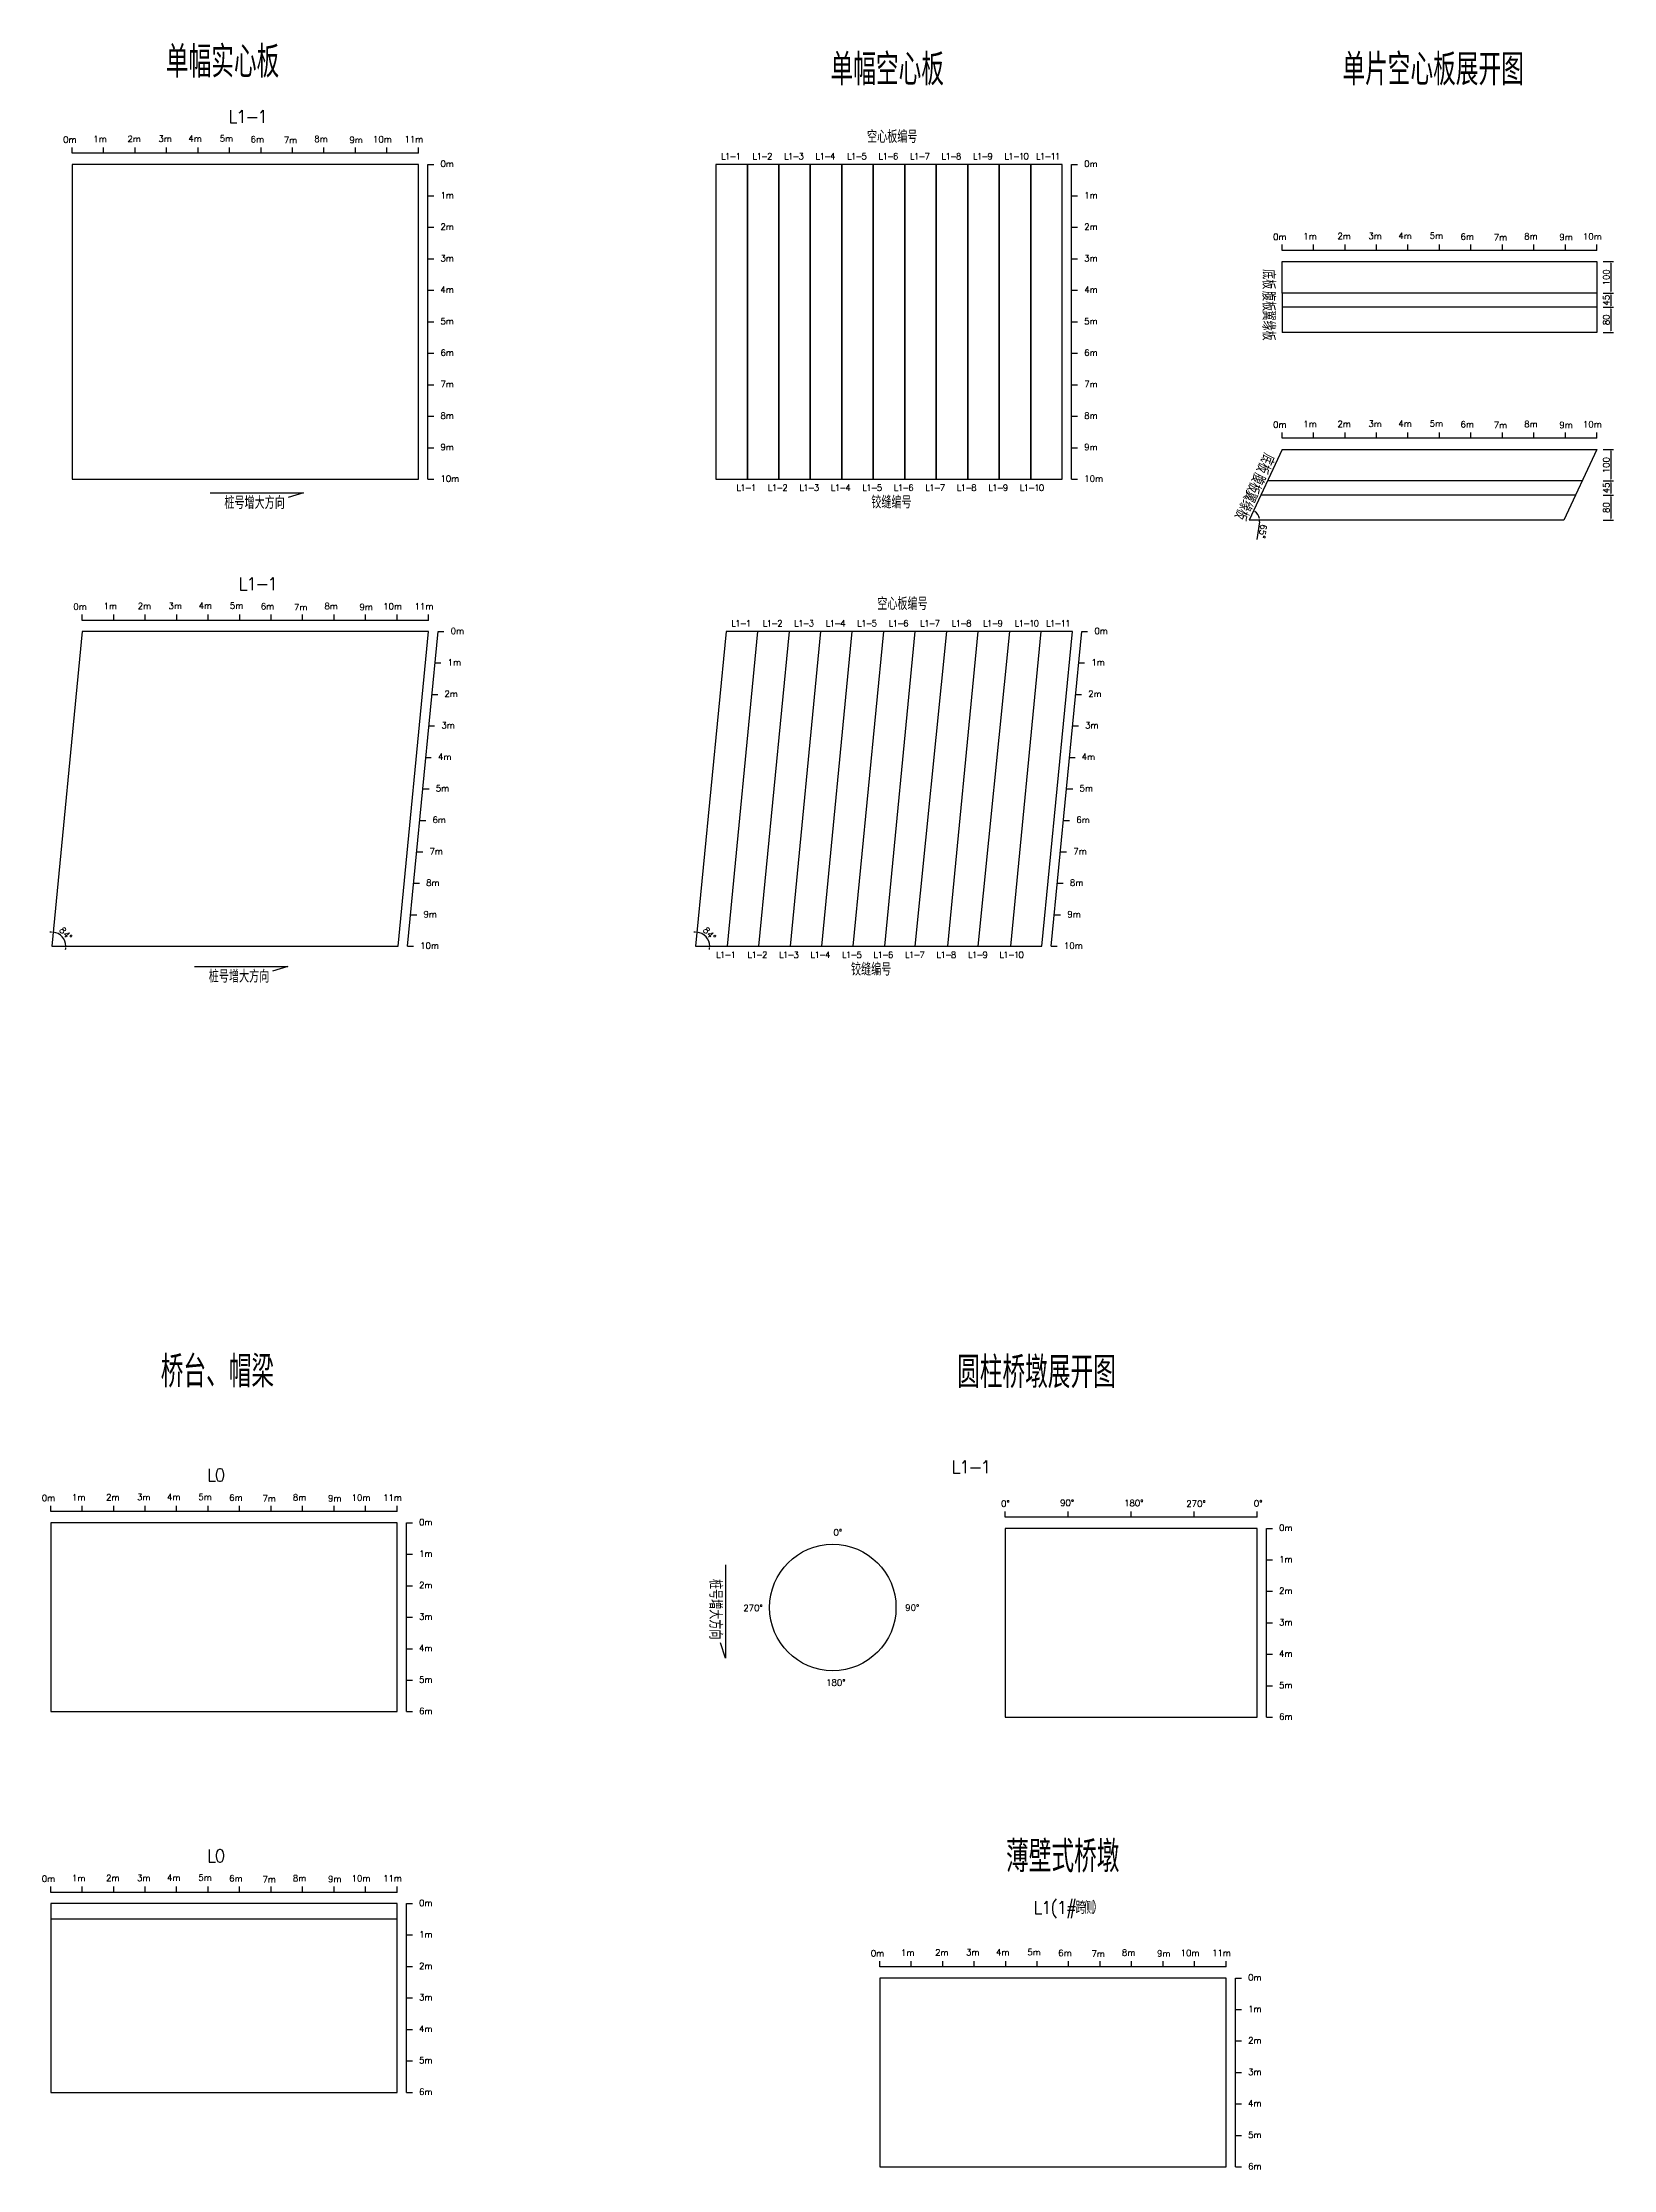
# Model space of a CAD drawing. Header units: millimetres. Extents: x -1282 to 12907, y -5521 to 1235.
# Drawn here: x -1282 to 3708, y -5521 to 1235 of the extents above; entities that cross this region are included whole.
import ezdxf

# ---------------------------------------------------------------- set-up
doc = ezdxf.new("R2010")
doc.units = ezdxf.units.MM
doc.layers.add('底图', color=7, linetype='Continuous')
doc.styles.get("Standard").update_dxf_attribs({"font": 'txt', "bigfont": 'gbcbig.shx'})
doc.dimstyles.new('ISO-25', dxfattribs={"dimtxt": 20, "dimasz": 5, "dimexe": 8, "dimexo": 20, "dimgap": 5, "dimtad": 1, "dimtxsty": 'Standard', "dimcen": 10, "dimadec": 0, "dimazin": 0, "dimtfac": 1, "dimtmove": 0, "dimatfit": 3, "dimfxl": 1, "dimarcsym": 0})

# ---------------------------------------------------------------- blocks, each defined once
blk = doc.blocks.new('*D10')
at = {"layer": 'Defpoints', "color": 0}
for p in [(3655.2, 539.4), (3655.2, 439.4), (3699.9, 439.4)]:
    blk.add_point(p, dxfattribs=at)
at = {"layer": '底图', "color": 0, "lineweight": -2}
for p, q in [((3675.2, 539.4), (3707.9, 539.4)), ((3699.9, 534.4), (3699.9, 444.4)), ((3675.2, 439.4), (3707.9, 439.4))]:
    blk.add_line(p, q, dxfattribs=at)
at = {"layer": '底图', "color": 0}
for points in [[(3699, 534.4), (3700.7, 534.4), (3699.9, 539.4)], [(3699, 444.4), (3700.7, 444.4), (3699.9, 439.4)]]:
    blk.add_solid(points, dxfattribs=at)
at = {"layer": '底图', "color": 0, "insert": (3684.9, 489.4), "char_height": 20, "attachment_point": 5, "rotation": 90}
blk.add_mtext('100', dxfattribs=at)
blk = doc.blocks.new('*D11')
at = {"layer": 'Defpoints', "color": 0}
for p in [(3655.2, 439.4), (3655.2, 394.4), (3699.9, 394.4)]:
    blk.add_point(p, dxfattribs=at)
at = {"layer": '底图', "color": 0, "lineweight": -2}
for p, q in [((3675.2, 439.4), (3707.9, 439.4)), ((3699.9, 434.4), (3699.9, 399.4)), ((3675.2, 394.4), (3707.9, 394.4))]:
    blk.add_line(p, q, dxfattribs=at)
at = {"layer": '底图', "color": 0}
for points in [[(3699, 434.4), (3700.7, 434.4), (3699.9, 439.4)], [(3699, 399.4), (3700.7, 399.4), (3699.9, 394.4)]]:
    blk.add_solid(points, dxfattribs=at)
at = {"layer": '底图', "color": 0, "insert": (3684.9, 416.9), "char_height": 20, "attachment_point": 5, "rotation": 90}
blk.add_mtext('45', dxfattribs=at)
blk = doc.blocks.new('*D12')
at = {"layer": 'Defpoints', "color": 0}
for p in [(3655.2, 394.4), (3655.2, 314.4), (3699.9, 314.4)]:
    blk.add_point(p, dxfattribs=at)
at = {"layer": '底图', "color": 0, "lineweight": -2}
for p, q in [((3675.2, 394.4), (3707.9, 394.4)), ((3699.9, 389.4), (3699.9, 319.4)), ((3675.2, 314.4), (3707.9, 314.4))]:
    blk.add_line(p, q, dxfattribs=at)
at = {"layer": '底图', "color": 0}
for points in [[(3699, 389.4), (3700.7, 389.4), (3699.9, 394.4)], [(3699, 319.4), (3700.7, 319.4), (3699.9, 314.4)]]:
    blk.add_solid(points, dxfattribs=at)
at = {"layer": '底图', "color": 0, "insert": (3684.9, 354.4), "char_height": 20, "attachment_point": 5, "rotation": 90}
blk.add_mtext('80', dxfattribs=at)
blk = doc.blocks.new('*D24')
at = {"layer": 'Defpoints', "color": 0}
for p in [(3655.2, -57.1), (3655.2, -157.1), (3699.9, -157.1)]:
    blk.add_point(p, dxfattribs=at)
at = {"layer": '底图', "color": 0, "lineweight": -2}
for p, q in [((3675.2, -57.1), (3707.9, -57.1)), ((3699.9, -62.1), (3699.9, -152.1)), ((3675.2, -157.1), (3707.9, -157.1))]:
    blk.add_line(p, q, dxfattribs=at)
at = {"layer": '底图', "color": 0}
for points in [[(3699, -62.1), (3700.7, -62.1), (3699.9, -57.1)], [(3699, -152.1), (3700.7, -152.1), (3699.9, -157.1)]]:
    blk.add_solid(points, dxfattribs=at)
at = {"layer": '底图', "color": 0, "insert": (3684.9, -107.1), "char_height": 20, "attachment_point": 5, "rotation": 90}
blk.add_mtext('100', dxfattribs=at)
blk = doc.blocks.new('*D25')
at = {"layer": 'Defpoints', "color": 0}
for p in [(3655.2, -157.1), (3655.2, -202.1), (3699.9, -202.1)]:
    blk.add_point(p, dxfattribs=at)
at = {"layer": '底图', "color": 0, "lineweight": -2}
for p, q in [((3675.2, -157.1), (3707.9, -157.1)), ((3675.2, -202.1), (3707.9, -202.1)), ((3699.9, -162.1), (3699.9, -197.1))]:
    blk.add_line(p, q, dxfattribs=at)
at = {"layer": '底图', "color": 0}
for points in [[(3699, -162.1), (3700.7, -162.1), (3699.9, -157.1)], [(3699, -197.1), (3700.7, -197.1), (3699.9, -202.1)]]:
    blk.add_solid(points, dxfattribs=at)
at = {"layer": '底图', "color": 0, "insert": (3684.9, -179.6), "char_height": 20, "attachment_point": 5, "rotation": 90}
blk.add_mtext('45', dxfattribs=at)
blk = doc.blocks.new('*D26')
at = {"layer": 'Defpoints', "color": 0}
for p in [(3655.2, -202.1), (3655.2, -282.1), (3699.9, -282.1)]:
    blk.add_point(p, dxfattribs=at)
at = {"layer": '底图', "color": 0, "lineweight": -2}
for p, q in [((3675.2, -202.1), (3707.9, -202.1)), ((3699.9, -207.1), (3699.9, -277.1)), ((3675.2, -282.1), (3707.9, -282.1))]:
    blk.add_line(p, q, dxfattribs=at)
at = {"layer": '底图', "color": 0}
for points in [[(3699, -207.1), (3700.7, -207.1), (3699.9, -202.1)], [(3699, -277.1), (3700.7, -277.1), (3699.9, -282.1)]]:
    blk.add_solid(points, dxfattribs=at)
at = {"layer": '底图', "color": 0, "insert": (3684.9, -242.1), "char_height": 20, "attachment_point": 5, "rotation": 90}
blk.add_mtext('80', dxfattribs=at)
blk = doc.blocks.new('*D27')
at = {"layer": 'Defpoints', "color": 0}
for p in [(2655.2, -57.1), (2574.8, -259.2), (2550.5, -282.1), (2550.5, -282.1), (3550.5, -282.1)]:
    blk.add_point(p, dxfattribs=at)
at = {"layer": '底图', "color": 0, "lineweight": -2}
blk.add_line((2583.5, -287.1), (2575.1, -343.2), dxfattribs=at)
for start, end in [(8.57276, 56.45868), (351.42724, 0)]:
    blk.add_arc((2550.5, -282.1), 33.4, start, end, dxfattribs=at)
at = {"layer": '底图', "color": 0}
for points in [[(2568.5, -255), (2569.3, -253.5), (2564.6, -251.8)], [(2584.4, -277.1), (2582.7, -277.2), (2583.9, -282.1)]]:
    blk.add_solid(points, dxfattribs=at)
at = {"layer": '底图', "color": 0, "insert": (2594.1, -317.4), "char_height": 20, "attachment_point": 5, "rotation": 261.42724}
blk.add_mtext('65°', dxfattribs=at)
blk = doc.blocks.new('*D28')
at = {"layer": 'Defpoints', "color": 0}
for p in [(889.2, -635.5), (832, -1614.3), (792.4, -1635.5), (792.4, -1635.5), (892.4, -1635.5)]:
    blk.add_point(p, dxfattribs=at)
at = {"layer": '底图', "color": 0, "lineweight": -2}
for start, end in [(90.84922, 97.22938), (360, 84.46906), (347.23968, 353.61984)]:
    blk.add_arc((792.4, -1635.5), 44.9, start, end, dxfattribs=at)
at = {"layer": '底图', "color": 0}
for points in [[(791.8, -1589.7), (791.7, -1591.4), (796.7, -1590.8)], [(836.2, -1640.4), (837.9, -1640.5), (837.3, -1635.5)]]:
    blk.add_solid(points, dxfattribs=at)
at = {"layer": '底图', "color": 0, "insert": (836.8, -1595.2), "char_height": 20, "attachment_point": 5, "rotation": 312.23453}
blk.add_mtext('84°', dxfattribs=at)
blk = doc.blocks.new('*D35')
at = {"layer": 'Defpoints', "color": 0}
for p in [(-1155.5, -635.5), (-1212.8, -1614.3), (-1252.4, -1635.5), (-1252.4, -1635.5), (-1152.4, -1635.5)]:
    blk.add_point(p, dxfattribs=at)
at = {"layer": '底图', "color": 0, "lineweight": -2}
for start, end in [(90.84922, 97.22938), (0, 84.46906), (347.23968, 353.61984)]:
    blk.add_arc((-1252.4, -1635.5), 44.9, start, end, dxfattribs=at)
at = {"layer": '底图', "color": 0}
for points in [[(-1253, -1589.7), (-1253.1, -1591.4), (-1248, -1590.8)], [(-1208.6, -1640.4), (-1206.9, -1640.5), (-1207.4, -1635.5)]]:
    blk.add_solid(points, dxfattribs=at)
at = {"layer": '底图', "color": 0, "insert": (-1208, -1595.2), "char_height": 20, "attachment_point": 5, "rotation": 312.23453}
blk.add_mtext('84°', dxfattribs=at)

msp = doc.modelspace()

# ---------------------------------------------------------------- linework, layer by layer
at = {"layer": '底图'}
for p, q in [((-1187.829, 883.583), (-1187.829, 902.189)), ((-87.829, 883.583), (-1187.829, 883.583)), ((-1087.829, 883.583), (-1087.829, 902.189)), ((-987.829, 883.583), (-987.829, 902.189)), ((-887.829, 883.583), (-887.829, 902.189)), ((-787.829, 883.583), (-787.829, 902.189)), ((-687.829, 883.583), (-687.829, 902.189)), ((-587.829, 883.583), (-587.829, 902.189)), ((-487.829, 883.583), (-487.829, 902.189)), ((-387.829, 883.583), (-387.829, 902.189)), ((-287.829, 883.583), (-287.829, 902.189)), ((-187.829, 883.583), (-187.829, 902.189)), ((-87.829, 883.583), (-87.829, 902.189)), ((-1187.829, 848.345), (-1187.829, -151.655)), ((-1087.829, 848.345), (-1187.829, 848.345)), ((-987.829, 848.345), (-1087.829, 848.345)), ((-887.829, 848.345), (-987.829, 848.345)), ((-787.829, 848.345), (-887.829, 848.345)), ((-687.829, 848.345), (-787.829, 848.345)), ((-587.829, 848.345), (-687.829, 848.345)), ((-487.829, 848.345), (-587.829, 848.345)), ((-387.829, 848.345), (-487.829, 848.345)), ((-287.829, 848.345), (-387.829, 848.345)), ((-187.829, 848.345), (-287.829, 848.345)), ((-87.829, 848.345), (-187.829, 848.345)), ((-87.829, -151.655), (-87.829, 848.345)), ((-57.813, -151.655), (-57.813, 848.345)), ((-57.813, 848.345), (-39.206, 848.345)), ((856.924, 848.345), (856.924, -151.655)), ((956.924, 848.345), (856.924, 848.345)), ((956.924, -151.655), (956.924, 848.345)), ((956.924, 848.345), (956.924, -151.655)), ((1056.924, 848.345), (956.924, 848.345)), ((1056.924, -151.655), (1056.924, 848.345)), ((1056.924, 848.345), (1056.924, -151.655)), ((1156.924, 848.345), (1056.924, 848.345)), ((1156.924, -151.655), (1156.924, 848.345)), ((1156.924, 848.345), (1156.924, -151.655)), ((1256.924, 848.345), (1156.924, 848.345)), ((1256.924, -151.655), (1256.924, 848.345)), ((1256.924, 848.345), (1256.924, -151.655)), ((1356.924, 848.345), (1256.924, 848.345)), ((1356.924, -151.655), (1356.924, 848.345)), ((1356.924, 848.345), (1356.924, -151.655)), ((1456.924, 848.345), (1356.924, 848.345)), ((1456.924, -151.655), (1456.924, 848.345)), ((1456.924, 848.345), (1456.924, -151.655)), ((1556.924, 848.345), (1456.924, 848.345)), ((1556.924, -151.655), (1556.924, 848.345)), ((1556.924, 848.345), (1556.924, -151.655)), ((1656.924, 848.345), (1556.924, 848.345)), ((1656.924, -151.655), (1656.924, 848.345)), ((1656.924, 848.345), (1656.924, -151.655)), ((1756.924, 848.345), (1656.924, 848.345)), ((1756.924, -151.655), (1756.924, 848.345)), ((1756.924, 848.345), (1756.924, -151.655)), ((1856.924, 848.345), (1756.924, 848.345)), ((1856.924, -151.655), (1856.924, 848.345)), ((1856.924, 848.345), (1856.924, -151.655)), ((1956.924, 848.345), (1856.924, 848.345)), ((1956.924, -151.655), (1956.924, 848.345)), ((1986.941, -151.655), (1986.941, 848.345)), ((1986.941, 848.345), (2005.548, 848.345)), ((-57.813, 748.345), (-39.206, 748.345)), ((1986.941, 748.345), (2005.548, 748.345)), ((-57.813, 648.345), (-39.206, 648.345)), ((1986.941, 648.345), (2005.548, 648.345)), ((-57.813, 548.345), (-39.206, 548.345)), ((1986.941, 548.345), (2005.548, 548.345)), ((2655.226, 574.647), (2655.226, 593.254)), ((3655.226, 574.647), (2655.226, 574.647)), ((2755.226, 574.647), (2755.226, 593.254)), ((2855.226, 574.647), (2855.226, 593.254)), ((2955.226, 574.647), (2955.226, 593.254)), ((3055.226, 574.647), (3055.226, 593.254)), ((3155.226, 574.647), (3155.226, 593.254)), ((3255.226, 574.647), (3255.226, 593.254)), ((3355.226, 574.647), (3355.226, 593.254)), ((3455.226, 574.647), (3455.226, 593.254)), ((3555.226, 574.647), (3555.226, 593.254)), ((3655.226, 574.647), (3655.226, 593.254)), ((2655.226, 539.41), (3655.226, 539.41)), ((2655.226, 439.41), (2655.226, 539.41)), ((3655.226, 539.41), (3655.226, 439.41)), ((-57.813, 448.345), (-39.206, 448.345)), ((1986.941, 448.345), (2005.548, 448.345)), ((3655.226, 439.41), (2655.226, 439.41)), ((2655.226, 439.41), (2655.226, 394.41)), ((3655.226, 439.41), (3655.226, 394.41)), ((-57.813, 348.345), (-39.206, 348.345)), ((1986.941, 348.345), (2005.548, 348.345)), ((3655.226, 394.41), (2655.226, 394.41)), ((2655.226, 394.41), (2655.226, 314.41)), ((3655.226, 394.41), (3655.226, 314.41)), ((3655.226, 314.41), (2655.226, 314.41)), ((-57.813, 248.345), (-39.206, 248.345)), ((1986.941, 248.345), (2005.548, 248.345)), ((-57.813, 148.345), (-39.206, 148.345)), ((1986.941, 148.345), (2005.548, 148.345)), ((-57.813, 48.345), (-39.206, 48.345)), ((1986.941, 48.345), (2005.548, 48.345)), ((-57.813, -51.655), (-39.206, -51.655)), ((1986.941, -51.655), (2005.548, -51.655)), ((2655.226, -57.133), (2550.457, -282.133)), ((2655.226, -21.895), (2655.226, -3.289)), ((3655.226, -21.895), (2655.226, -21.895)), ((2655.226, -57.133), (3655.226, -57.133)), ((2755.226, -21.895), (2755.226, -3.289)), ((2855.226, -21.895), (2855.226, -3.289)), ((2955.226, -21.895), (2955.226, -3.289)), ((3055.226, -21.895), (3055.226, -3.289)), ((3155.226, -21.895), (3155.226, -3.289)), ((3255.226, -21.895), (3255.226, -3.289)), ((3355.226, -21.895), (3355.226, -3.289)), ((3455.226, -21.895), (3455.226, -3.289)), ((3655.226, -57.133), (3550.457, -282.133)), ((3555.226, -21.895), (3555.226, -3.289)), ((3655.226, -21.895), (3655.226, -3.289)), ((-1187.829, -151.655), (-1087.829, -151.655)), ((-1087.829, -151.655), (-987.829, -151.655)), ((-987.829, -151.655), (-887.829, -151.655)), ((-887.829, -151.655), (-787.829, -151.655)), ((-787.829, -151.655), (-687.829, -151.655)), ((-749.645, -194.687), (-453.236, -194.687)), ((-687.829, -151.655), (-587.829, -151.655)), ((-587.829, -151.655), (-487.829, -151.655)), ((-453.236, -194.687), (-502.051, -210.288)), ((-487.829, -151.655), (-387.829, -151.655)), ((-387.829, -151.655), (-287.829, -151.655)), ((-287.829, -151.655), (-187.829, -151.655)), ((-187.829, -151.655), (-87.829, -151.655)), ((-57.813, -151.655), (-39.206, -151.655)), ((856.924, -151.655), (956.924, -151.655)), ((956.924, -151.655), (1056.924, -151.655)), ((1056.924, -151.655), (1156.924, -151.655)), ((1156.924, -151.655), (1256.924, -151.655)), ((1256.924, -151.655), (1356.924, -151.655)), ((1356.924, -151.655), (1456.924, -151.655)), ((1456.924, -151.655), (1556.924, -151.655)), ((1556.924, -151.655), (1656.924, -151.655)), ((1656.924, -151.655), (1756.924, -151.655)), ((1756.924, -151.655), (1856.924, -151.655)), ((1856.924, -151.655), (1956.924, -151.655)), ((1986.941, -151.655), (2005.548, -151.655)), ((3587.708, -202.133), (2587.708, -202.133)), ((3608.662, -157.133), (2608.662, -157.133)), ((3550.457, -282.133), (2550.457, -282.133)), ((-1155.531, -600.252), (-1155.531, -581.645)), ((-55.531, -600.252), (-1155.531, -600.252)), ((-1055.531, -600.252), (-1055.531, -581.645)), ((-955.531, -600.252), (-955.531, -581.645)), ((-855.531, -600.252), (-855.531, -581.645)), ((-755.531, -600.252), (-755.531, -581.645)), ((-655.531, -600.252), (-655.531, -581.645)), ((-555.531, -600.252), (-555.531, -581.645)), ((-455.531, -600.252), (-455.531, -581.645)), ((-355.531, -600.252), (-355.531, -581.645)), ((-255.531, -600.252), (-255.531, -581.645)), ((-155.531, -600.252), (-155.531, -581.645)), ((-55.531, -600.252), (-55.531, -581.645)), ((-1155.531, -635.489), (-1252.365, -1635.489)), ((-1055.531, -635.489), (-1155.531, -635.489)), ((-955.531, -635.489), (-1055.531, -635.489)), ((-855.531, -635.489), (-955.531, -635.489)), ((-755.531, -635.489), (-855.531, -635.489)), ((-655.531, -635.489), (-755.531, -635.489)), ((-555.531, -635.489), (-655.531, -635.489)), ((-455.531, -635.489), (-555.531, -635.489)), ((-355.531, -635.489), (-455.531, -635.489)), ((-255.531, -635.489), (-355.531, -635.489)), ((-155.531, -635.489), (-255.531, -635.489)), ((-55.531, -635.489), (-155.531, -635.489)), ((-152.365, -1635.489), (-55.531, -635.489)), ((-122.348, -1635.489), (-25.514, -635.489)), ((-122.348, -1635.489), (-25.514, -635.489)), ((-25.514, -635.489), (-6.907, -635.489)), ((889.222, -635.489), (792.388, -1635.489)), ((989.222, -635.489), (889.222, -635.489)), ((989.222, -635.489), (892.388, -1635.489)), ((1089.222, -635.489), (989.222, -635.489)), ((1089.222, -635.489), (992.388, -1635.489)), ((1189.222, -635.489), (1089.222, -635.489)), ((1189.222, -635.489), (1092.388, -1635.489)), ((1289.222, -635.489), (1189.222, -635.489)), ((1289.222, -635.489), (1192.388, -1635.489)), ((1389.222, -635.489), (1289.222, -635.489)), ((1389.222, -635.489), (1292.388, -1635.489)), ((1489.222, -635.489), (1389.222, -635.489)), ((1489.222, -635.489), (1392.388, -1635.489)), ((1589.222, -635.489), (1489.222, -635.489)), ((1589.222, -635.489), (1489.222, -1635.489)), ((1689.222, -635.489), (1589.222, -635.489)), ((1689.222, -635.489), (1592.388, -1635.489)), ((1789.222, -635.489), (1689.222, -635.489)), ((1789.222, -635.489), (1689.222, -1635.489)), ((1889.222, -635.489), (1789.222, -635.489)), ((1889.222, -635.489), (1792.388, -1635.489)), ((1989.222, -635.489), (1889.222, -635.489)), ((1892.388, -1635.489), (1989.222, -635.489)), ((1922.405, -1635.489), (2019.239, -635.489)), ((1922.405, -1635.489), (2019.239, -635.489)), ((2019.239, -635.489), (2037.846, -635.489)), ((-35.067, -735.489), (-16.46, -735.489)), ((2009.687, -735.489), (2028.294, -735.489)), ((-45.138, -835.489), (-26.531, -835.489)), ((1999.616, -835.489), (2018.223, -835.489)), ((-54.95, -935.489), (-36.343, -935.489)), ((1989.804, -935.489), (2008.411, -935.489)), ((-65.743, -1035.489), (-47.136, -1035.489)), ((1979.011, -1035.489), (1997.618, -1035.489)), ((-72.538, -1135.489), (-53.931, -1135.489)), ((1972.216, -1135.489), (1990.823, -1135.489)), ((-82.988, -1235.489), (-64.381, -1235.489)), ((1961.766, -1235.489), (1980.373, -1235.489)), ((-92.567, -1335.489), (-73.96, -1335.489)), ((1952.187, -1335.489), (1970.794, -1335.489)), ((-103.253, -1435.489), (-84.646, -1435.489)), ((1941.501, -1435.489), (1960.107, -1435.489)), ((-111.582, -1535.489), (-92.975, -1535.489)), ((1933.171, -1535.489), (1951.778, -1535.489)), ((-1252.365, -1635.489), (-1152.365, -1635.489)), ((-1152.365, -1635.489), (-1052.365, -1635.489)), ((-1052.365, -1635.489), (-952.365, -1635.489)), ((-952.365, -1635.489), (-852.365, -1635.489)), ((-852.365, -1635.489), (-752.365, -1635.489)), ((-752.365, -1635.489), (-652.365, -1635.489)), ((-652.365, -1635.489), (-552.365, -1635.489)), ((-552.365, -1635.489), (-452.365, -1635.489)), ((-452.365, -1635.489), (-352.365, -1635.489)), ((-352.365, -1635.489), (-252.365, -1635.489)), ((-252.365, -1635.489), (-152.365, -1635.489)), ((-122.348, -1635.489), (-103.741, -1635.489)), ((792.388, -1635.489), (892.388, -1635.489)), ((892.388, -1635.489), (992.388, -1635.489)), ((992.388, -1635.489), (1092.388, -1635.489)), ((1092.388, -1635.489), (1192.388, -1635.489)), ((1192.388, -1635.489), (1292.388, -1635.489)), ((1292.388, -1635.489), (1392.388, -1635.489)), ((1392.388, -1635.489), (1492.388, -1635.489)), ((1492.388, -1635.489), (1592.388, -1635.489)), ((1592.388, -1635.489), (1692.388, -1635.489)), ((1692.388, -1635.489), (1792.388, -1635.489)), ((1792.388, -1635.489), (1892.388, -1635.489)), ((1922.405, -1635.489), (1941.012, -1635.489)), ((-799.156, -1699.322), (-502.747, -1699.322)), ((-502.747, -1699.322), (-551.563, -1714.923)), ((-1255.762, -3431.607), (-1255.762, -3413)), ((-155.762, -3431.607), (-1255.762, -3431.607)), ((-1155.762, -3431.607), (-1155.762, -3413)), ((-1055.762, -3431.607), (-1055.762, -3413)), ((-955.762, -3431.607), (-955.762, -3413)), ((-855.762, -3431.607), (-855.762, -3413)), ((-755.762, -3431.607), (-755.762, -3413)), ((-655.762, -3431.607), (-655.762, -3413)), ((-555.762, -3431.607), (-555.762, -3413)), ((-455.762, -3431.607), (-455.762, -3413)), ((-355.762, -3431.607), (-355.762, -3413)), ((-255.762, -3431.607), (-255.762, -3413)), ((-155.762, -3431.607), (-155.762, -3413)), ((1775.857, -3449.376), (1775.857, -3430.769)), ((1975.857, -3449.376), (1975.857, -3430.769)), ((2175.857, -3449.376), (2175.857, -3430.769)), ((2375.857, -3449.376), (2375.857, -3430.769)), ((2575.857, -3449.376), (2575.857, -3430.769)), ((-1255.762, -3466.844), (-1255.762, -4066.844)), ((-1155.762, -3466.844), (-1255.762, -3466.844)), ((-1055.762, -3466.844), (-1155.762, -3466.844)), ((-955.762, -3466.844), (-1055.762, -3466.844)), ((-855.762, -3466.844), (-955.762, -3466.844)), ((-755.762, -3466.844), (-855.762, -3466.844)), ((-655.762, -3466.844), (-755.762, -3466.844)), ((-555.762, -3466.844), (-655.762, -3466.844)), ((-455.762, -3466.844), (-555.762, -3466.844)), ((-355.762, -3466.844), (-455.762, -3466.844)), ((-255.762, -3466.844), (-355.762, -3466.844)), ((-155.762, -3466.844), (-255.762, -3466.844)), ((-155.762, -4066.844), (-155.762, -3466.844)), ((-125.746, -4066.844), (-125.746, -3466.844)), ((-125.746, -3466.844), (-107.139, -3466.844)), ((2575.857, -3449.376), (1775.857, -3449.376)), ((1775.857, -3484.614), (1775.857, -4084.614)), ((1875.857, -3484.614), (1775.857, -3484.614)), ((1975.857, -3484.614), (1875.857, -3484.614)), ((2075.857, -3484.614), (1975.857, -3484.614)), ((2175.857, -3484.614), (2075.857, -3484.614)), ((2275.857, -3484.614), (2175.857, -3484.614)), ((2375.857, -3484.614), (2275.857, -3484.614)), ((2475.857, -3484.614), (2375.857, -3484.614)), ((2575.857, -3484.614), (2475.857, -3484.614)), ((2575.857, -4084.614), (2575.857, -3484.614)), ((2605.874, -4084.614), (2605.874, -3484.614)), ((2605.874, -3484.614), (2624.481, -3484.614)), ((-125.746, -3566.844), (-107.139, -3566.844)), ((887.726, -3600.174), (887.726, -3896.583)), ((2605.874, -3584.614), (2624.481, -3584.614)), ((-125.746, -3666.844), (-107.139, -3666.844)), ((2605.874, -3684.614), (2624.481, -3684.614)), ((-125.746, -3766.844), (-107.139, -3766.844)), ((887.726, -3896.583), (872.124, -3847.767)), ((2605.874, -3784.614), (2624.481, -3784.614)), ((-125.746, -3866.844), (-107.139, -3866.844)), ((2605.874, -3884.614), (2624.481, -3884.614)), ((-125.746, -3966.844), (-107.139, -3966.844)), ((2605.874, -3984.614), (2624.481, -3984.614)), ((-1255.762, -4066.844), (-155.762, -4066.844)), ((-125.746, -4066.844), (-107.139, -4066.844)), ((1775.857, -4084.614), (2575.857, -4084.614)), ((2605.874, -4084.614), (2624.481, -4084.614)), ((-1255.762, -4641.131), (-1255.762, -4622.524)), ((-155.762, -4641.131), (-1255.762, -4641.131)), ((-1155.762, -4641.131), (-1155.762, -4622.524)), ((-1055.762, -4641.131), (-1055.762, -4622.524)), ((-955.762, -4641.131), (-955.762, -4622.524)), ((-855.762, -4641.131), (-855.762, -4622.524)), ((-755.762, -4641.131), (-755.762, -4622.524)), ((-655.762, -4641.131), (-655.762, -4622.524)), ((-555.762, -4641.131), (-555.762, -4622.524)), ((-455.762, -4641.131), (-455.762, -4622.524)), ((-355.762, -4641.131), (-355.762, -4622.524)), ((-255.762, -4641.131), (-255.762, -4622.524)), ((-155.762, -4641.131), (-155.762, -4622.524)), ((-1255.762, -4676.369), (-1255.762, -5276.369)), ((-1155.762, -4676.369), (-1255.762, -4676.369)), ((-1155.762, -4725.831), (-1255.762, -4725.831)), ((-1055.762, -4676.369), (-1155.762, -4676.369)), ((-1055.762, -4725.831), (-1155.762, -4725.831)), ((-955.762, -4676.369), (-1055.762, -4676.369)), ((-955.762, -4725.831), (-1055.762, -4725.831)), ((-855.762, -4676.369), (-955.762, -4676.369)), ((-855.762, -4725.831), (-955.762, -4725.831)), ((-755.762, -4676.369), (-855.762, -4676.369)), ((-755.762, -4725.831), (-855.762, -4725.831)), ((-655.762, -4676.369), (-755.762, -4676.369)), ((-655.762, -4725.831), (-755.762, -4725.831)), ((-555.762, -4676.369), (-655.762, -4676.369)), ((-555.762, -4725.831), (-655.762, -4725.831)), ((-455.762, -4676.369), (-555.762, -4676.369)), ((-455.762, -4725.831), (-555.762, -4725.831)), ((-355.762, -4676.369), (-455.762, -4676.369)), ((-355.762, -4725.831), (-455.762, -4725.831)), ((-255.762, -4676.369), (-355.762, -4676.369)), ((-255.762, -4725.831), (-355.762, -4725.831)), ((-155.762, -4676.369), (-255.762, -4676.369)), ((-155.762, -4725.831), (-255.762, -4725.831)), ((-155.762, -5276.369), (-155.762, -4676.369)), ((-125.746, -5276.369), (-125.746, -4676.369)), ((-125.746, -4676.369), (-107.139, -4676.369)), ((-125.746, -4776.369), (-107.139, -4776.369)), ((1377.446, -4877.821), (1377.446, -4859.214)), ((1477.446, -4877.821), (1477.446, -4859.214)), ((1577.446, -4877.821), (1577.446, -4859.214)), ((1677.446, -4877.821), (1677.446, -4859.214)), ((1777.446, -4877.821), (1777.446, -4859.214)), ((1877.446, -4877.821), (1877.446, -4859.214)), ((1977.446, -4877.821), (1977.446, -4859.214)), ((2077.446, -4877.821), (2077.446, -4859.214)), ((2177.446, -4877.821), (2177.446, -4859.214)), ((2277.446, -4877.821), (2277.446, -4859.214)), ((2377.446, -4877.821), (2377.446, -4859.214)), ((2477.446, -4877.821), (2477.446, -4859.214)), ((-125.746, -4876.369), (-107.139, -4876.369)), ((2477.446, -4877.821), (1377.446, -4877.821)), ((1377.446, -4913.059), (1377.446, -5513.059)), ((1477.446, -4913.059), (1377.446, -4913.059)), ((1577.446, -4913.059), (1477.446, -4913.059)), ((1677.446, -4913.059), (1577.446, -4913.059)), ((1777.446, -4913.059), (1677.446, -4913.059)), ((1877.446, -4913.059), (1777.446, -4913.059)), ((1977.446, -4913.059), (1877.446, -4913.059)), ((2077.446, -4913.059), (1977.446, -4913.059)), ((2177.446, -4913.059), (2077.446, -4913.059)), ((2277.446, -4913.059), (2177.446, -4913.059)), ((2377.446, -4913.059), (2277.446, -4913.059)), ((2477.446, -4913.059), (2377.446, -4913.059)), ((2477.446, -5513.059), (2477.446, -4913.059)), ((2507.463, -5513.059), (2507.463, -4913.059)), ((2507.463, -4913.059), (2526.07, -4913.059)), ((-125.746, -4976.369), (-107.139, -4976.369)), ((2507.463, -5013.059), (2526.07, -5013.059)), ((-125.746, -5076.369), (-107.139, -5076.369)), ((2507.463, -5113.059), (2526.07, -5113.059)), ((-125.746, -5176.369), (-107.139, -5176.369)), ((2507.463, -5213.059), (2526.07, -5213.059)), ((-1255.762, -5276.369), (-155.762, -5276.369)), ((-125.746, -5276.369), (-107.139, -5276.369)), ((2507.463, -5313.059), (2526.07, -5313.059)), ((2507.463, -5413.059), (2526.07, -5413.059)), ((1377.446, -5513.059), (2477.446, -5513.059)), ((2507.463, -5513.059), (2526.07, -5513.059))]:
    msp.add_line(p, q, dxfattribs=at)
msp.add_circle((1228.299, -3736.135), 200.749, dxfattribs=at)

# ---------------------------------------------------------------- texts
for s, insert, char_height, width, attachment_point in [('单幅实心板', (-889.88, 1224.1), 100, 705.605, 1), ('单幅空心板', (1221.369, 1199.61), 100, 705.605, 1), ('单片空心板展开图', (2847.062, 1199.61), 100, 705.605, 1), ('{\\T0.8;L1-1}', (-691.758, 1020.049), 40, 90.49877, 1), ('空心板编号', (1337.162, 956.399), 40, 230.21945, 1), ('0m', (-1173.489, 917.078), 20, 90.49877, 9), ('1m', (-1077.451, 918.989), 20, 90.49877, 9), ('2m', (-968.951, 919.393), 20, 90.49877, 9), ('3m', (-870.835, 919.794), 20, 90.49877, 9), ('4m', (-775.698, 920.205), 20, 90.49877, 9), ('5m', (-676.105, 920.608), 20, 90.49877, 9), ('6m', (-577.995, 918.046), 20, 90.49877, 9), ('7m', (-472.456, 915.476), 20, 90.49877, 9), ('8m', (-375.834, 918.855), 20, 90.49877, 9), ('9m', (-264.353, 916.281), 20, 90.49877, 9), ('10m', (-172.187, 918.177), 20, 90.49877, 9), ('11m', (-72.187, 918.177), 20, 90.49877, 9), ('{\\T0.8;L1-1}', (873.516, 884.111), 20, 90.49877, 1), ('{\\T0.8;L1-2}', (973.516, 884.111), 20, 90.49877, 1), ('{\\T0.8;L1-3}', (1073.516, 884.111), 20, 90.49877, 1), ('{\\T0.8;L1-4}', (1173.516, 884.111), 20, 90.49877, 1), ('{\\T0.8;L1-5}', (1273.516, 884.111), 20, 90.49877, 1), ('{\\T0.8;L1-6}', (1373.516, 884.111), 20, 90.49877, 1), ('{\\T0.8;L1-7}', (1473.516, 884.111), 20, 90.49877, 1), ('{\\T0.8;L1-8}', (1573.516, 884.111), 20, 90.49877, 1), ('{\\T0.8;L1-9}', (1673.516, 884.111), 20, 90.49877, 1), ('{\\T0.8;L1-10}', (1773.516, 884.111), 20, 90.49877, 1), ('{\\T0.8;L1-11}', (1873.516, 884.111), 20, 90.49877, 1), ('0m', (-17.87, 860.179), 20, 90.49877, 1), ('0m', (2026.884, 860.179), 20, 90.49877, 1), ('1m', (-17.87, 760.179), 20, 90.49877, 1), ('1m', (2026.884, 760.179), 20, 90.49877, 1), ('2m', (-17.87, 660.179), 20, 90.49877, 1), ('2m', (2026.884, 660.179), 20, 90.49877, 1), ('0m', (2669.566, 608.143), 20, 90.49877, 9), ('1m', (2765.604, 610.054), 20, 90.49877, 9), ('2m', (2874.105, 610.458), 20, 90.49877, 9), ('3m', (2972.221, 610.859), 20, 90.49877, 9), ('4m', (3067.358, 611.27), 20, 90.49877, 9), ('5m', (3166.951, 611.673), 20, 90.49877, 9), ('6m', (3265.061, 609.111), 20, 90.49877, 9), ('7m', (3370.6, 606.541), 20, 90.49877, 9), ('8m', (3467.222, 609.919), 20, 90.49877, 9), ('9m', (3578.703, 607.346), 20, 90.49877, 9), ('10m', (3670.869, 609.241), 20, 90.49877, 9), ('3m', (-17.87, 560.179), 20, 90.49877, 1), ('3m', (2026.884, 560.179), 20, 90.49877, 1), ('4m', (-17.87, 460.179), 20, 90.49877, 1), ('4m', (2026.884, 460.179), 20, 90.49877, 1), ('5m', (-17.87, 360.179), 20, 90.49877, 1), ('5m', (2026.884, 360.179), 20, 90.49877, 1), ('6m', (-17.87, 260.179), 20, 90.49877, 1), ('6m', (2026.884, 260.179), 20, 90.49877, 1), ('7m', (-17.87, 160.179), 20, 90.49877, 1), ('7m', (2026.884, 160.179), 20, 90.49877, 1), ('8m', (-17.87, 60.179), 20, 90.49877, 1), ('8m', (2026.884, 60.179), 20, 90.49877, 1), ('0m', (2669.566, 11.6), 20, 90.49877, 9), ('1m', (2765.604, 13.511), 20, 90.49877, 9), ('2m', (2874.105, 13.915), 20, 90.49877, 9), ('3m', (2972.221, 14.316), 20, 90.49877, 9), ('4m', (3067.358, 14.727), 20, 90.49877, 9), ('5m', (3166.951, 15.13), 20, 90.49877, 9), ('6m', (3265.061, 12.568), 20, 90.49877, 9), ('7m', (3370.6, 9.998), 20, 90.49877, 9), ('8m', (3467.222, 13.376), 20, 90.49877, 9), ('9m', (3578.703, 10.803), 20, 90.49877, 9), ('10m', (3670.869, 12.698), 20, 90.49877, 9), ('9m', (-17.87, -39.821), 20, 90.49877, 1), ('9m', (2026.884, -39.821), 20, 90.49877, 1), ('桩号增大方向', (-704.144, -206.477), 40, 230.21945, 1), ('10m', (-17.87, -139.821), 20, 90.49877, 1), ('{\\T0.8;L1-1}', (922.135, -168.917), 20, 90.49877, 1), ('{\\T0.8;L1-2}', (1022.135, -168.917), 20, 90.49877, 1), ('{\\T0.8;L1-3}', (1122.135, -168.917), 20, 90.49877, 1), ('{\\T0.8;L1-4}', (1222.135, -168.917), 20, 90.49877, 1), ('{\\T0.8;L1-5}', (1322.135, -168.917), 20, 90.49877, 1), ('铰缝编号', (1350.633, -204.843), 40, 230.21945, 1), ('{\\T0.8;L1-6}', (1422.135, -168.917), 20, 90.49877, 1), ('{\\T0.8;L1-7}', (1522.135, -168.917), 20, 90.49877, 1), ('{\\T0.8;L1-8}', (1622.135, -168.917), 20, 90.49877, 1), ('{\\T0.8;L1-9}', (1722.135, -168.917), 20, 90.49877, 1), ('{\\T0.8;L1-10}', (1822.135, -168.917), 20, 90.49877, 1), ('10m', (2026.884, -139.821), 20, 90.49877, 1), ('{\\T0.8;L1-1}', (-659.459, -463.786), 40, 90.49877, 1), ('空心板编号', (1369.461, -527.435), 40, 230.21945, 1), ('0m', (-1141.191, -566.756), 20, 90.49877, 9), ('1m', (-1045.153, -564.845), 20, 90.49877, 9), ('2m', (-936.653, -564.442), 20, 90.49877, 9), ('3m', (-838.537, -564.04), 20, 90.49877, 9), ('4m', (-743.399, -563.629), 20, 90.49877, 9), ('5m', (-643.806, -563.226), 20, 90.49877, 9), ('6m', (-545.696, -565.788), 20, 90.49877, 9), ('7m', (-440.157, -568.358), 20, 90.49877, 9), ('8m', (-343.535, -564.98), 20, 90.49877, 9), ('9m', (-232.054, -567.553), 20, 90.49877, 9), ('10m', (-139.888, -565.658), 20, 90.49877, 9), ('11m', (-39.888, -565.658), 20, 90.49877, 9), ('{\\T0.8;L1-1}', (905.815, -599.723), 20, 90.49877, 1), ('{\\T0.8;L1-2}', (1005.815, -599.723), 20, 90.49877, 1), ('{\\T0.8;L1-3}', (1105.815, -599.723), 20, 90.49877, 1), ('{\\T0.8;L1-4}', (1205.815, -599.723), 20, 90.49877, 1), ('{\\T0.8;L1-5}', (1305.815, -599.723), 20, 90.49877, 1), ('{\\T0.8;L1-6}', (1405.815, -599.723), 20, 90.49877, 1), ('{\\T0.8;L1-7}', (1505.815, -599.723), 20, 90.49877, 1), ('{\\T0.8;L1-8}', (1605.815, -599.723), 20, 90.49877, 1), ('{\\T0.8;L1-9}', (1705.815, -599.723), 20, 90.49877, 1), ('{\\T0.8;L1-10}', (1805.815, -599.723), 20, 90.49877, 1), ('{\\T0.8;L1-11}', (1905.815, -599.723), 20, 90.49877, 1), ('0m', (14.428, -623.655), 20, 90.49877, 1), ('0m', (2059.182, -623.655), 20, 90.49877, 1), ('1m', (4.876, -723.655), 20, 90.49877, 1), ('1m', (2049.63, -723.655), 20, 90.49877, 1), ('2m', (-5.195, -823.655), 20, 90.49877, 1), ('2m', (2039.558, -823.655), 20, 90.49877, 1), ('3m', (-15.007, -923.655), 20, 90.49877, 1), ('3m', (2029.747, -923.655), 20, 90.49877, 1), ('4m', (-25.8, -1023.655), 20, 90.49877, 1), ('4m', (2018.954, -1023.655), 20, 90.49877, 1), ('5m', (-32.595, -1123.655), 20, 90.49877, 1), ('5m', (2012.158, -1123.655), 20, 90.49877, 1), ('6m', (-43.045, -1223.655), 20, 90.49877, 1), ('6m', (2001.709, -1223.655), 20, 90.49877, 1), ('7m', (-52.624, -1323.655), 20, 90.49877, 1), ('7m', (1992.13, -1323.655), 20, 90.49877, 1), ('8m', (-63.31, -1423.655), 20, 90.49877, 1), ('8m', (1981.443, -1423.655), 20, 90.49877, 1), ('9m', (-71.64, -1523.655), 20, 90.49877, 1), ('9m', (1973.114, -1523.655), 20, 90.49877, 1), ('10m', (-82.406, -1623.655), 20, 90.49877, 1), ('{\\T0.8;L1-1}', (857.599, -1652.751), 20, 90.49877, 1), ('{\\T0.8;L1-2}', (957.599, -1652.751), 20, 90.49877, 1), ('{\\T0.8;L1-3}', (1057.599, -1652.751), 20, 90.49877, 1), ('{\\T0.8;L1-4}', (1157.599, -1652.751), 20, 90.49877, 1), ('{\\T0.8;L1-5}', (1257.599, -1652.751), 20, 90.49877, 1), ('铰缝编号', (1286.097, -1688.677), 40, 230.21945, 1), ('{\\T0.8;L1-6}', (1357.599, -1652.751), 20, 90.49877, 1), ('{\\T0.8;L1-7}', (1457.599, -1652.751), 20, 90.49877, 1), ('{\\T0.8;L1-8}', (1557.599, -1652.751), 20, 90.49877, 1), ('{\\T0.8;L1-9}', (1657.599, -1652.751), 20, 90.49877, 1), ('{\\T0.8;L1-10}', (1757.599, -1652.751), 20, 90.49877, 1), ('10m', (1962.348, -1623.655), 20, 90.49877, 1), ('桩号增大方向', (-753.655, -1711.112), 40, 230.21945, 1), ('桥台、帽梁', (-906.303, -2936.533), 100, 705.605, 1), ('圆柱桥墩展开图', (1623.139, -2938.805), 100, 705.605, 1), ('{\\T0.8;L0}', (-759.691, -3295.141), 40, 90.49877, 1), ('{\\T0.8;L1-1}', (1605.343, -3269.439), 40, 90.49877, 1), ('0m', (-1241.422, -3398.111), 20, 90.49877, 9), ('1m', (-1145.384, -3396.2), 20, 90.49877, 9), ('2m', (-1036.884, -3395.797), 20, 90.49877, 9), ('3m', (-938.768, -3395.395), 20, 90.49877, 9), ('4m', (-843.631, -3394.984), 20, 90.49877, 9), ('5m', (-744.038, -3394.581), 20, 90.49877, 9), ('6m', (-645.927, -3397.143), 20, 90.49877, 9), ('8m', (-443.767, -3396.335), 20, 90.49877, 9), ('10m', (-240.119, -3397.013), 20, 90.49877, 9), ('11m', (-140.119, -3397.013), 20, 90.49877, 9), ('7m', (-540.389, -3399.713), 20, 90.49877, 9), ('9m', (-332.286, -3398.908), 20, 90.49877, 9), ('0%%D', (1790.197, -3415.881), 20, 90.49877, 9), ('90%%D', (1994.736, -3413.566), 20, 90.49877, 9), ('180%%D', (2215.118, -3414.259), 20, 90.49877, 9), ('270%%D', (2412.822, -3416.418), 20, 90.49877, 9), ('0%%D', (2593.026, -3415.61), 20, 90.49877, 9), ('0m', (-85.803, -3455.01), 20, 90.49877, 1), ('0%%D', (1257.765, -3507.71), 20, 90.49877, 9), ('0m', (2645.817, -3472.78), 20, 90.49877, 1), ('1m', (-85.803, -3555.01), 20, 90.49877, 1), ('1m', (2645.817, -3572.78), 20, 90.49877, 1), ('2m', (-85.803, -3655.01), 20, 90.49877, 1), ('2m', (2645.817, -3672.78), 20, 90.49877, 1), ('3m', (-85.803, -3755.01), 20, 90.49877, 1), ('270%%D', (1005.832, -3747.43), 20, 90.49877, 9), ('90%%D', (1502.931, -3746.714), 20, 90.49877, 9), ('3m', (2645.817, -3772.78), 20, 90.49877, 1), ('4m', (-85.803, -3855.01), 20, 90.49877, 1), ('4m', (2645.817, -3872.78), 20, 90.49877, 1), ('5m', (-85.803, -3955.01), 20, 90.49877, 1), ('180%%D', (1268.805, -3984.454), 20, 90.49877, 9), ('5m', (2645.817, -3972.78), 20, 90.49877, 1), ('6m', (-85.803, -4055.01), 20, 90.49877, 1), ('6m', (2645.817, -4072.78), 20, 90.49877, 1), ('{\\T0.8;L0}', (-759.691, -4504.665), 40, 90.49877, 1), (' 薄壁式桥墩', (1689.562, -4477.197), 100, 705.605, 1), ('0m', (-1241.422, -4607.636), 20, 90.49877, 9), ('1m', (-1145.384, -4605.724), 20, 90.49877, 9), ('2m', (-1036.884, -4605.321), 20, 90.49877, 9), ('3m', (-938.768, -4604.92), 20, 90.49877, 9), ('4m', (-843.631, -4604.509), 20, 90.49877, 9), ('5m', (-744.038, -4604.106), 20, 90.49877, 9), ('6m', (-645.927, -4606.668), 20, 90.49877, 9), ('7m', (-540.389, -4609.238), 20, 90.49877, 9), ('8m', (-443.767, -4605.859), 20, 90.49877, 9), ('9m', (-332.286, -4608.433), 20, 90.49877, 9), ('10m', (-240.119, -4606.537), 20, 90.49877, 9), ('11m', (-140.119, -4606.537), 20, 90.49877, 9), ('{\\T0.8;L1(1#跨侧）}', (1864.996, -4669.124), 40, 302.14674, 1), ('0m', (-85.803, -4664.535), 20, 90.49877, 1), ('1m', (-85.803, -4764.535), 20, 90.49877, 1), ('2m', (-85.803, -4864.535), 20, 90.49877, 1), ('0m', (1391.786, -4844.326), 20, 90.49877, 9), ('1m', (1487.824, -4842.414), 20, 90.49877, 9), ('2m', (1596.325, -4842.011), 20, 90.49877, 9), ('3m', (1694.441, -4841.61), 20, 90.49877, 9), ('4m', (1789.578, -4841.199), 20, 90.49877, 9), ('5m', (1889.171, -4840.796), 20, 90.49877, 9), ('6m', (1987.281, -4843.358), 20, 90.49877, 9), ('7m', (2092.82, -4845.927), 20, 90.49877, 9), ('8m', (2189.442, -4842.549), 20, 90.49877, 9), ('9m', (2300.923, -4845.123), 20, 90.49877, 9), ('10m', (2393.089, -4843.227), 20, 90.49877, 9), ('11m', (2493.089, -4843.227), 20, 90.49877, 9), ('0m', (2547.406, -4901.225), 20, 90.49877, 1), ('3m', (-85.803, -4964.535), 20, 90.49877, 1), ('4m', (-85.803, -5064.535), 20, 90.49877, 1), ('1m', (2547.406, -5001.225), 20, 90.49877, 1), ('2m', (2547.406, -5101.225), 20, 90.49877, 1), ('5m', (-85.803, -5164.535), 20, 90.49877, 1), ('3m', (2547.406, -5201.225), 20, 90.49877, 1), ('6m', (-85.803, -5264.535), 20, 90.49877, 1), ('4m', (2547.406, -5301.225), 20, 90.49877, 1), ('5m', (2547.406, -5401.225), 20, 90.49877, 1), ('6m', (2547.406, -5501.225), 20, 90.49877, 1)]:
    msp.add_mtext(s, dxfattribs=dict(at, insert=insert, char_height=char_height, width=width, attachment_point=attachment_point))
at = {"layer": '底图', "char_height": 40, "width": 230.21945}
for s, insert, attachment_point, rotation in [('底板', (2592.707, 515.378), 7, 270), ('腹板', (2592.707, 446.06), 7, 270), ('翼缘板', (2592.707, 384.187), 7, 270), ('底板', (2597.634, -64.449), 7, 245), ('腹板', (2568.339, -127.273), 7, 245), ('翼缘板', (2542.19, -183.349), 7, 245), ('桩号增大方向', (875.935, -3645.674), 1, 270)]:
    msp.add_mtext(s, dxfattribs=dict(at, insert=insert, attachment_point=attachment_point, rotation=rotation))

# ---------------------------------------------------------------- dimensions: what is measured, and where the dimension line sits
at = {"layer": '底图'}
for base, p1, p2, picture, middle in [((3699.877, 439.41), (3655.226, 539.41), (3655.226, 439.41), '*D10', (3684.877, 489.41)), ((3699.877, -157.133), (3655.226, -57.133), (3655.226, -157.133), '*D24', (3684.877, -107.133))]:
    dim = msp.add_linear_dim(base=base, p1=p1, p2=p2, angle=270, dimstyle='ISO-25', dxfattribs=at)
    dim.commit()
    dim.dimension.update_dxf_attribs({"geometry": picture, "text_midpoint": middle})
for base, p1, p2, picture, middle in [((3699.877, 394.41), (3655.226, 439.41), (3655.226, 394.41), '*D11', (3684.877, 416.91)), ((3699.877, 314.41), (3655.226, 394.41), (3655.226, 314.41), '*D12', (3684.877, 354.41)), ((3699.877, -202.133), (3655.226, -157.133), (3655.226, -202.133), '*D25', (3684.877, -179.633)), ((3699.877, -282.133), (3655.226, -202.133), (3655.226, -282.133), '*D26', (3684.877, -242.133))]:
    dim = msp.add_linear_dim(base=base, p1=p1, p2=p2, angle=270, dimstyle='ISO-25', override={"dimtmove": 1}, dxfattribs=at)
    dim.commit()
    dim.dimension.update_dxf_attribs({"geometry": picture, "text_midpoint": middle})
for base, line1, line2, picture, middle in [((2574.778, -259.17), ((3550.457, -282.133), (2550.457, -282.133)), ((2655.226, -57.133), (2550.457, -282.133)), '*D27', (2594.141, -317.372)), ((-1212.757, -1614.29), ((-1252.365, -1635.489), (-1152.365, -1635.489)), ((-1155.531, -635.489), (-1252.365, -1635.489)), '*D35', (-1207.997, -1595.21)), ((831.997, -1614.29), ((792.388, -1635.489), (892.388, -1635.489)), ((889.222, -635.489), (792.388, -1635.489)), '*D28', (836.757, -1595.21))]:
    dim = msp.add_angular_dim_2l(base=base, line1=line1, line2=line2, dimstyle='ISO-25', dxfattribs=at)
    dim.commit()
    dim.dimension.update_dxf_attribs({"geometry": picture, "text_midpoint": middle})

doc.saveas('drawing.dxf')
